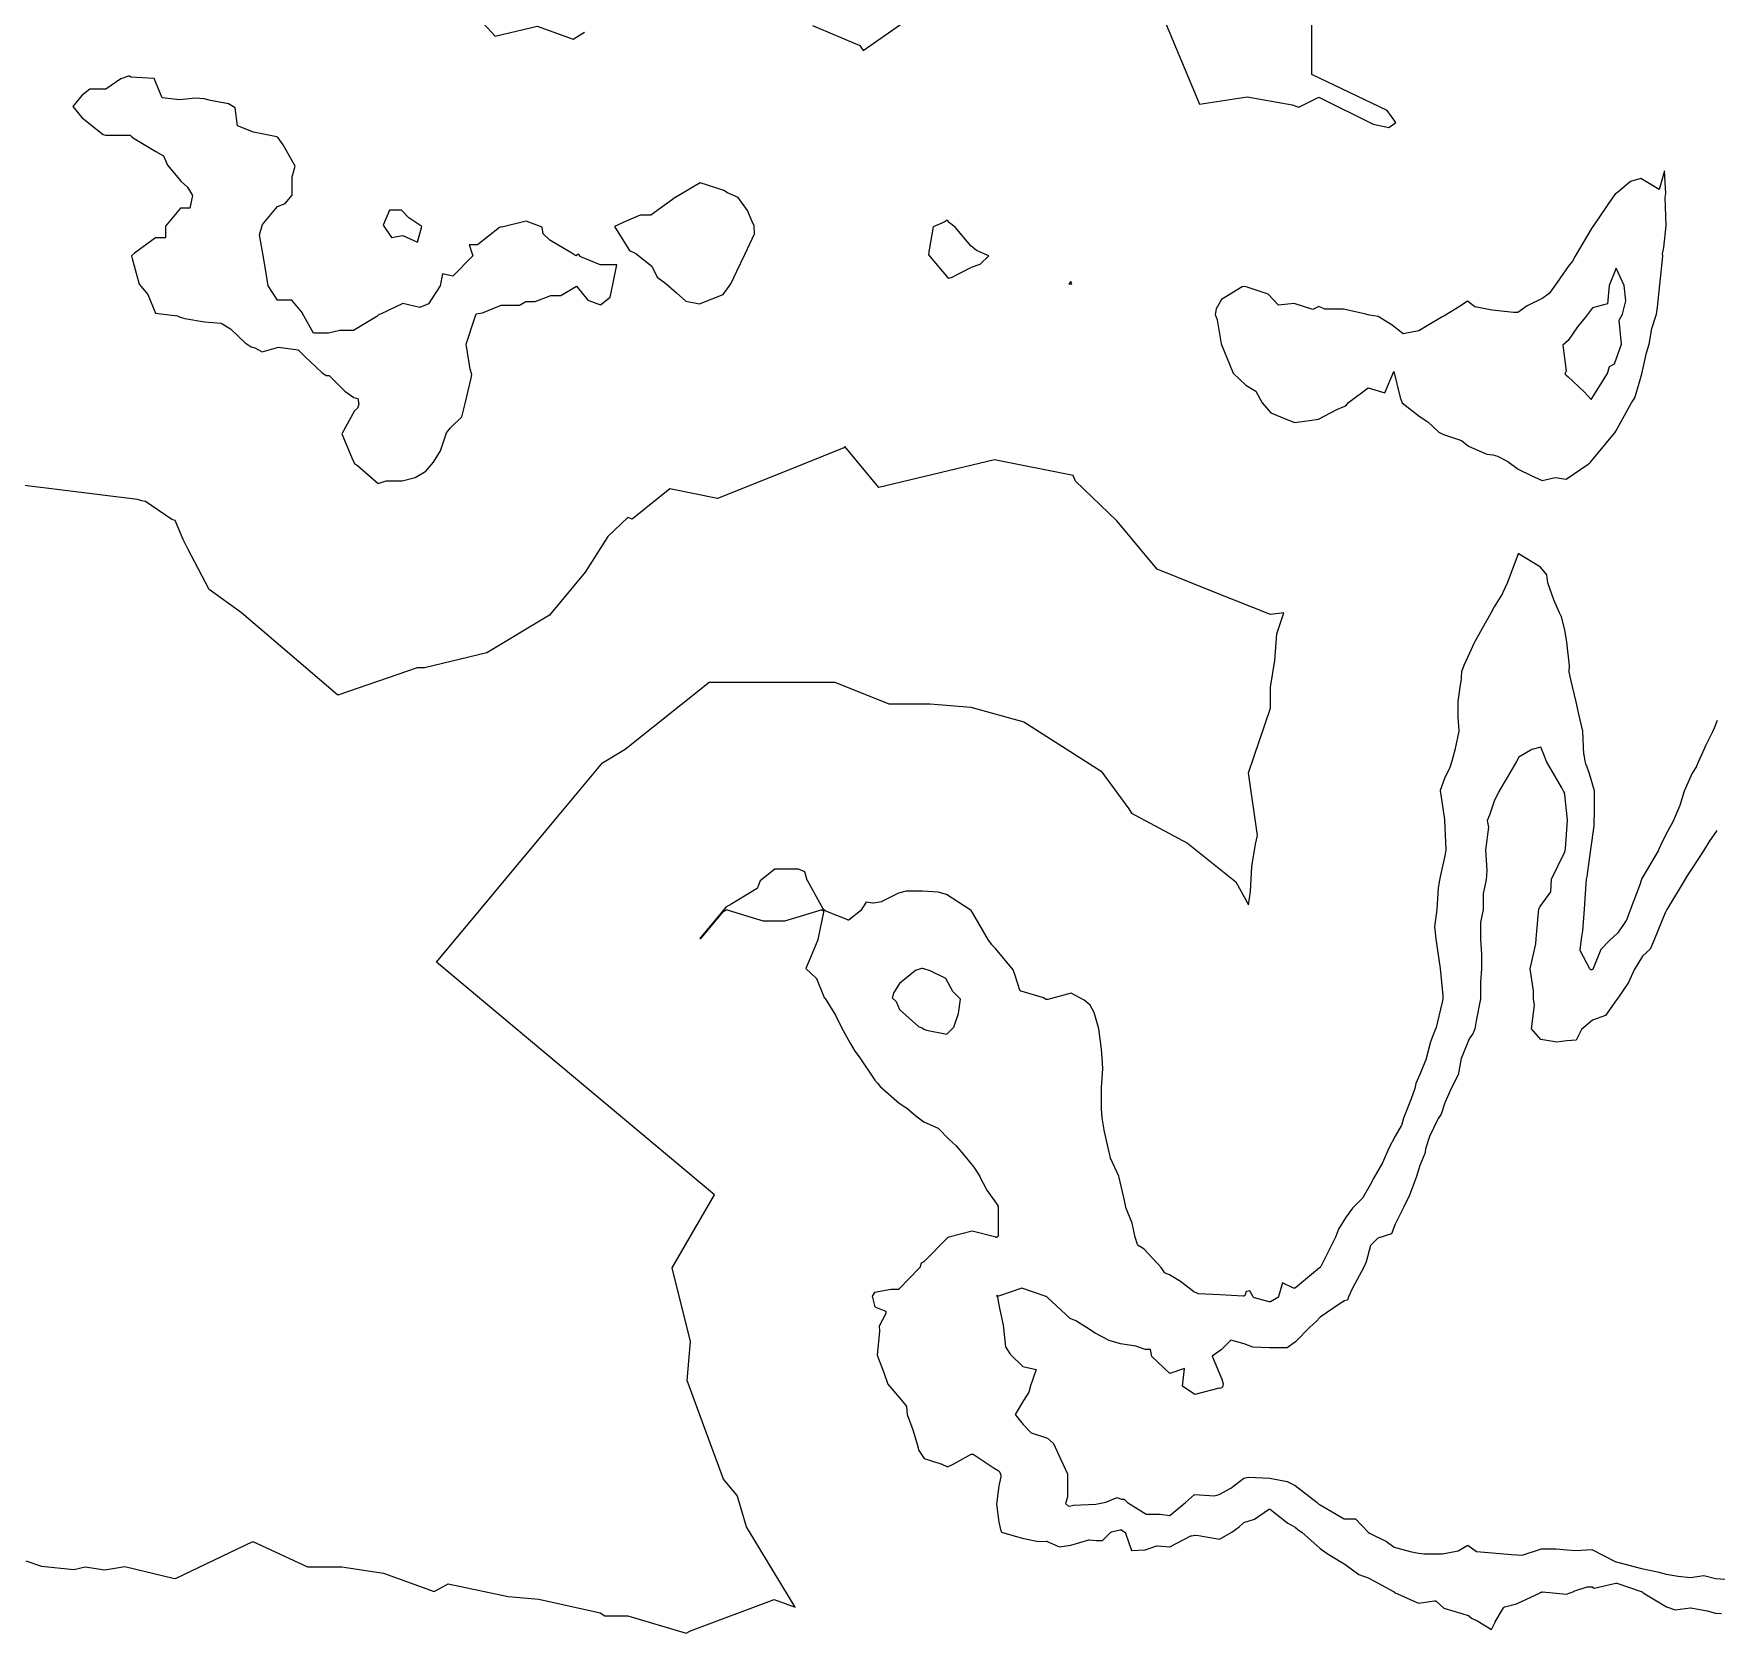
# Model space of a CAD drawing. Header units: millimetres. Extents: x 0 to 500, y 0 to 700.
# Drawn here: x 121.6 to 184.5, y 215 to 274.8 of the extents above; entities that cross this region are included whole.
import ezdxf

# ---------------------------------------------------------------- set-up
doc = ezdxf.new("R2010")
doc.units = ezdxf.units.MM
doc.layers.add('CORTE', color=1, linetype='Continuous')
doc.layers.add('GRABADO', color=5, linetype='Continuous')

msp = doc.modelspace()

# ---------------------------------------------------------------- linework, layer by layer
at = {"layer": 'CORTE'}
for points in [[(162.351, 278.891), (165.158, 272.18), (166.943, 272.448), (168.627, 272.144), (168.876, 272.063), (169.629, 272.44), (171.655, 271.426), (172.239, 271.303), (172.497, 271.485), (172.177, 271.934), (169.363, 273.285), (169.363, 279.484)], [(150.682, 275.116), (152.453, 274.372), (152.585, 274.187), (156.979, 277.261)], [(138.355, 275.211), (138.819, 274.715), (140.383, 275.091), (141.73, 274.606), (142.157, 274.863)], [(121.269, 217.715), (121.848, 217.516), (123.066, 217.394), (123.482, 217.493), (124.224, 217.372), (124.97, 217.499), (126.779, 217.067), (126.857, 217.048), (129.757, 218.439), (131.795, 217.486), (131.798, 217.487), (133.089, 217.487), (134.639, 217.255), (136.539, 216.572), (137.064, 216.859), (139.306, 216.385), (140.457, 216.286), (142.743, 215.773), (142.917, 215.658), (143.781, 215.658), (145.962, 215.004), (146.126, 215.102), (149.249, 216.274), (150.038, 215.978), (148.217, 218.984), (147.889, 220.086), (147.867, 220.159), (147.362, 220.764), (146.799, 222.286), (145.994, 224.462), (146.126, 225.919), (145.438, 228.674), (147.027, 231.398), (136.622, 240.097), (141.15, 245.531), (141.961, 246.503), (142.019, 246.573), (142.832, 247.549), (143.679, 248.055), (146.818, 250.569), (151.516, 250.569), (153.542, 249.755), (155.083, 249.755), (156.612, 249.633), (158.588, 249.085), (161.477, 247.236), (162.516, 245.833), (162.611, 245.664), (164.711, 244.544), (166.521, 243.096), (166.998, 242.238), (167.062, 242.734), (167.122, 243.674), (167.26, 244.503), (167.333, 244.829), (166.988, 247.173), (167.82, 249.599), (167.82, 250.373), (167.972, 251.372), (168.055, 252.367), (168.319, 253.159), (167.818, 253.093), (165.648, 253.959), (163.577, 254.789), (162.074, 256.593), (160.521, 258.083), (160.434, 258.291), (157.491, 258.882), (153.17, 257.841), (151.892, 259.375), (151.853, 259.322), (149.534, 258.394), (147.128, 257.431), (145.355, 257.787), (143.943, 256.659), (143.774, 256.727), (143.028, 256.012), (142.19, 254.672), (140.849, 253.064), (138.509, 251.659), (136.177, 251.097), (135.907, 251.097), (132.929, 250.076), (129.333, 253.157), (128.12, 254.031), (127.329, 255.548), (127.144, 255.903), (126.851, 256.609), (126.725, 256.642), (125.742, 257.317), (125.605, 257.34), (125.436, 257.391), (121.217, 257.923)], [(184.507, 245.016), (184.219, 244.607), (184.009, 244.254), (183.587, 243.61), (183.415, 243.347), (183.281, 243.142), (182.663, 242.105), (182.641, 242.065), (182.628, 242.038), (182.581, 241.937), (182.162, 240.93), (182.015, 240.578), (181.73, 240.321), (181.412, 239.812), (181.211, 239.331), (180.806, 238.756), (180.756, 238.691), (180.345, 238.099), (179.857, 237.927), (179.444, 237.577), (179.251, 237.18), (178.9, 237.156), (178.523, 237.106), (177.928, 237.208), (177.577, 237.599), (177.692, 238.495), (177.649, 238.728), (177.649, 239.02), (177.523, 239.85), (177.736, 240.782), (177.752, 240.965), (177.766, 241.116), (177.857, 242.093), (177.903, 242.176), (178.295, 242.725), (178.328, 243.201), (178.822, 244.217), (178.84, 244.283), (178.842, 244.303), (178.847, 244.335), (178.924, 245.404), (178.819, 246.37), (178.793, 246.453), (178.778, 246.484), (178.717, 246.613), (178.144, 247.595), (178.061, 247.796), (177.922, 248.129), (177.586, 248.049), (177.098, 247.756), (177.02, 247.593), (176.669, 247.001), (176.359, 246.481), (176.183, 246.113), (176.008, 245.588), (175.919, 245.395), (175.967, 245.14), (175.858, 244.291), (175.907, 243.519), (175.881, 243.171), (175.767, 242.667), (175.767, 242.062), (175.666, 241.578), (175.666, 240.962), (175.713, 240.391), (175.713, 239.844), (175.675, 239.348), (175.675, 238.727), (175.503, 237.901), (175.459, 237.604), (175.389, 237.422), (175.253, 237.258), (174.952, 236.491), (174.833, 235.886), (174.567, 235.368), (174.331, 234.841), (174.194, 234.418), (174.085, 234.252), (173.768, 233.585), (173.626, 233.159), (173.589, 232.938), (173.405, 232.497), (173.267, 232.041), (173.018, 231.386), (172.786, 230.92), (172.477, 230.303), (172.336, 229.937), (171.834, 229.776), (171.55, 229.503), (171.399, 228.889), (171.308, 228.697), (170.873, 227.886), (170.739, 227.59), (170.69, 227.463), (170.587, 227.434), (170.388, 227.306), (169.678, 226.819), (169.515, 226.652), (169.289, 226.453), (168.752, 225.907), (168.434, 225.673), (167.774, 225.673), (167.157, 225.708), (166.827, 225.824), (166.328, 225.965), (165.972, 225.599), (165.635, 225.368), (165.995, 224.506), (166.042, 224.335), (166.027, 224.27), (166.018, 224.205), (165.933, 224.16), (165.893, 224.171), (164.983, 223.937), (164.53, 224.247), (164.599, 224.911), (164.053, 224.714), (163.383, 225.358), (163.329, 225.615), (163.132, 225.615), (162.776, 225.743), (162.202, 225.829), (161.787, 225.953), (161.253, 226.228), (160.938, 226.444), (160.537, 226.685), (160.325, 226.77), (159.475, 227.563), (159.439, 227.593), (159.418, 227.599), (159.355, 227.62), (158.513, 227.909), (157.648, 227.612), (157.587, 227.631), (157.57, 227.626), (157.568, 227.624), (157.601, 227.59), (157.66, 227.273), (157.817, 226.519), (157.902, 225.713), (158.081, 225.443), (158.55, 224.974), (159.056, 224.873), (158.843, 224.262), (158.776, 224.02), (158.577, 223.712), (158.267, 223.18), (158.569, 222.817), (158.864, 222.498), (159.477, 222.302), (159.699, 222.106), (159.963, 221.526), (160.218, 220.965), (160.218, 220.094), (160.145, 219.862), (160.261, 219.761), (160.353, 219.771), (160.453, 219.794), (161.283, 219.836), (161.651, 219.91), (162.081, 220.081), (162.233, 220.026), (162.342, 220.02), (162.464, 219.896), (163.166, 219.455), (163.694, 219.455), (164.048, 219.41), (164.274, 219.595), (164.638, 219.894), (164.97, 220.199), (165.722, 220.146), (165.895, 220.194), (166.326, 220.433), (166.817, 220.805), (166.989, 220.848), (167.786, 220.809), (168.441, 220.678), (168.743, 220.533), (169.56, 219.895), (169.625, 219.835), (169.669, 219.805), (169.819, 219.72), (170.575, 219.29), (170.996, 219.29), (171.465, 218.782), (171.52, 218.743), (172.154, 218.439), (172.442, 218.226), (173.041, 218.06), (173.346, 217.999), (173.577, 217.976), (174.254, 217.976), (174.83, 218.082), (175.191, 218.299), (175.524, 218.059), (176.12, 218.012), (176.824, 217.955), (177.046, 217.938), (177.225, 217.923), (177.954, 218.162), (178.503, 218.162), (178.898, 218.122), (179.239, 218.105), (179.835, 218.133), (180.73, 217.678), (180.741, 217.67), (180.749, 217.672), (180.749, 217.672), (180.79, 217.659), (181.689, 217.43), (182.291, 217.298), (182.613, 217.214), (183.059, 217.147), (183.523, 217.093), (184.021, 217.17), (184.463, 217.05), (185.02, 217.019)]]:
    msp.add_lwpolyline(points, dxfattribs=at)
for points in [[(180.417, 262.11), (180.488, 262.363), (180.684, 262.47), (180.942, 263.2), (180.856, 264.093), (180.982, 264.329), (181.1, 264.825), (181.047, 265.394), (180.749, 266.039), (180.482, 265.396), (180.424, 264.713), (179.863, 264.564), (179.633, 264.256), (179.293, 263.849), (178.95, 263.345), (178.754, 263.162), (178.869, 262.189), (178.829, 262.092), (178.869, 262.045), (178.941, 261.993), (179.544, 261.414), (179.807, 261.134), (180.417, 262.11)], [(155.973, 237.664), (156.143, 238.173), (156.217, 238.709), (155.932, 239.003), (155.679, 239.489), (155.081, 239.777), (154.846, 239.847), (154.802, 239.86), (154.759, 239.854), (154.544, 239.78), (153.938, 239.295), (153.732, 238.964), (153.663, 238.759), (153.816, 238.628), (153.944, 238.323), (154.648, 237.688), (154.797, 237.629), (154.845, 237.587), (154.947, 237.552), (155.709, 237.4), (155.973, 237.664)]]:
    msp.add_lwpolyline(points, close=True, dxfattribs=at)
at = {"layer": 'GRABADO'}
for points in [[(126.119, 264.36), (126.936, 264.257), (127.041, 264.217), (127.208, 264.167), (127.953, 264.04), (128.569, 263.987), (128.915, 263.779), (129.467, 263.249), (129.691, 263.096), (129.824, 263.061), (130.105, 262.911), (130.717, 263.094), (131.452, 262.984), (131.7, 262.745), (132.334, 262.138), (132.493, 262.028), (132.606, 262.028), (133.201, 261.444), (133.533, 261.205), (133.683, 261.169), (133.718, 260.962), (133.666, 260.806), (133.561, 260.711), (133.083, 259.851), (133.492, 258.869), (133.539, 258.779), (133.55, 258.758), (133.56, 258.739), (133.664, 258.664), (134.444, 257.996), (134.74, 258.097), (135.345, 258.097), (135.826, 258.213), (136.231, 258.456), (136.508, 258.789), (136.774, 259.214), (137.001, 259.893), (137.152, 260.075), (137.576, 260.482), (137.696, 260.985), (137.92, 261.926), (137.94, 262.074), (137.885, 262.273), (137.732, 263.197), (138.061, 264.185), (138.102, 264.334), (138.344, 264.375), (139.045, 264.656), (139.733, 264.656), (139.965, 264.796), (140.32, 264.796), (140.898, 265.027), (141.277, 265.027), (141.855, 265.372), (142.289, 264.851), (142.752, 264.667), (143.114, 264.956), (143.213, 265.43), (143.367, 266.172), (142.75, 266.172), (142.024, 266.463), (141.938, 266.568), (141.838, 266.508), (141.684, 266.601), (140.867, 267.091), (140.61, 267.322), (140.574, 267.582), (139.981, 267.796), (139.073, 267.577), (139.046, 267.585), (139.045, 267.585), (138.977, 267.568), (138.159, 266.913), (137.852, 266.913), (137.988, 266.506), (137.231, 265.75), (136.848, 265.826), (136.756, 265.386), (136.331, 264.705), (135.997, 264.571), (135.362, 264.723), (134.532, 264.325), (134.465, 264.305), (134.445, 264.287), (134.395, 264.242), (133.522, 263.717), (133.009, 263.717), (132.584, 263.616), (132.021, 263.616), (131.66, 264.266), (131.586, 264.399), (131.208, 264.853), (130.682, 264.853), (130.326, 265.386), (130.223, 266.003), (130.138, 266.514), (130.008, 267.295), (130.113, 267.673), (130.677, 268.349), (130.965, 268.465), (131.225, 268.776), (131.225, 269.452), (131.336, 269.851), (130.89, 270.655), (130.707, 270.919), (130.693, 270.929), (130.681, 270.938), (130.648, 270.957), (129.774, 271.131), (129.176, 271.37), (129.097, 272.039), (128.843, 272.191), (128.173, 272.306), (127.93, 272.373), (127.616, 272.402), (127.017, 272.337), (126.366, 272.408), (126.063, 273.136), (125.188, 273.188), (125.145, 273.227), (125.109, 273.216), (124.812, 273.127), (124.262, 272.731), (123.662, 272.731), (123.364, 272.493), (123.024, 272.084), (123.364, 271.675), (123.683, 271.42), (124.157, 271.04), (124.249, 271.013), (125.17, 271.013), (125.214, 270.961), (125.319, 270.897), (126.129, 270.411), (126.42, 270.237), (126.56, 269.9), (127.071, 269.288), (127.306, 269.076), (127.501, 268.763), (127.402, 268.285), (127.052, 268.285), (126.49, 267.61), (126.49, 267.173), (126.115, 267.173), (125.328, 266.607), (125.223, 266.506), (125.238, 266.402), (125.502, 265.45), (125.827, 265.06), (126.119, 264.36)], [(165.741, 264.31), (165.823, 264.115), (165.974, 263.209), (165.994, 263.148), (166.282, 262.456), (166.421, 262.123), (166.896, 261.667), (167.261, 261.448), (167.504, 261.01), (167.822, 260.629), (168.248, 260.458), (168.712, 260.273), (169.272, 260.347), (169.606, 260.392), (170.291, 260.758), (170.529, 260.865), (170.628, 260.895), (170.735, 261.023), (171.467, 261.571), (172.095, 261.383), (172.428, 262.182), (172.66, 261.207), (172.74, 261.014), (173.379, 260.504), (173.695, 260.293), (174.111, 259.918), (174.29, 259.826), (174.953, 259.599), (175.226, 259.391), (175.903, 259.095), (176.13, 259.061), (176.304, 259.009), (176.694, 258.809), (177.078, 258.532), (177.569, 258.296), (177.975, 258.101), (178.465, 258.22), (178.875, 258.149), (179.697, 258.712), (179.762, 258.764), (179.768, 258.774), (179.781, 258.791), (180.686, 259.877), (180.692, 259.885), (180.697, 259.893), (180.726, 259.948), (181.314, 261.007), (181.44, 261.195), (181.6, 261.744), (181.709, 262.098), (181.879, 262.873), (181.972, 263.208), (182.078, 263.785), (182.253, 264.32), (182.292, 264.59), (182.379, 265.422), (182.49, 266.491), (182.491, 266.516), (182.471, 266.583), (182.524, 266.817), (182.618, 267.64), (182.578, 268.689), (182.591, 268.758), (182.595, 268.835), (182.549, 269.679), (182.355, 268.98), (181.662, 269.397), (181.283, 269.283), (180.793, 268.871), (180.706, 268.804), (180.617, 268.703), (179.879, 267.614), (179.87, 267.602), (179.865, 267.596), (179.825, 267.53), (179.206, 266.489), (179.107, 266.304), (178.953, 266.102), (178.437, 265.371), (178.242, 265.094), (178.005, 264.923), (177.413, 264.639), (177.063, 264.383), (176.898, 264.392), (176.103, 264.471), (175.461, 264.6), (175.185, 264.814), (174.911, 264.62), (174.294, 264.251), (174.256, 264.235), (173.669, 263.883), (173.362, 263.699), (172.782, 263.583), (172.365, 263.917), (171.84, 264.231), (171.52, 264.292), (171.463, 264.303), (171.38, 264.329), (170.548, 264.505), (169.843, 264.505), (169.629, 264.613), (169.404, 264.5), (168.695, 264.722), (168.111, 264.661), (167.734, 265.071), (166.909, 265.341), (166.838, 265.354), (166.76, 265.342), (165.98, 264.874), (165.786, 264.526), (165.741, 264.31)], [(143.28, 267.604), (143.755, 266.844), (143.843, 266.704), (144.08, 266.59), (144.677, 266.112), (144.879, 265.707), (145.206, 265.473), (145.594, 265.124), (145.943, 264.809), (146.463, 264.705), (146.935, 264.893), (147.348, 265.059), (147.629, 265.452), (147.855, 265.927), (148.156, 266.558), (148.255, 266.767), (148.52, 267.324), (148.5, 267.62), (148.421, 267.809), (148.257, 268.202), (147.91, 268.688), (147.508, 268.857), (147.365, 268.943), (147.07, 269.041), (146.479, 269.238), (145.594, 268.707), (145.587, 268.707), (144.642, 268.026), (144.247, 268.026), (143.721, 267.796), (143.28, 267.604)], [(134.864, 268.211), (134.629, 267.647), (134.946, 267.19), (135.364, 267.267), (135.913, 267.014), (136.077, 267.605), (135.591, 267.923), (135.321, 268.211), (134.864, 268.211)], [(157.279, 266.502), (156.822, 266.702), (156.607, 266.873), (156.017, 267.582), (155.808, 267.733), (155.72, 267.837), (155.612, 267.762), (155.199, 267.585), (155.056, 266.723), (155.027, 266.547), (155.762, 265.665), (155.882, 265.694), (156.631, 266.079), (156.954, 266.19), (157.279, 266.502)], [(160.358, 265.446), (160.383, 265.456), (160.344, 265.549), (160.273, 265.463), (160.358, 265.446)]]:
    msp.add_lwpolyline(points, close=True, dxfattribs=at)
msp.add_lwpolyline([(184.52, 249.126), (184.411, 248.844), (184.41, 248.841), (184.345, 248.707), (184.102, 248.208), (183.825, 247.597), (183.743, 247.419), (183.742, 247.415), (183.591, 247.157), (183.292, 246.49), (183.119, 245.95), (182.879, 245.374), (182.877, 245.37), (182.664, 244.987), (182.435, 244.54), (182.319, 244.263), (182.317, 244.258), (181.736, 243.282), (181.735, 243.281), (181.693, 243.214), (181.685, 243.17), (181.684, 243.164), (181.638, 243.031), (181.637, 243.031), (181.267, 242.044), (181.126, 241.667), (181.124, 241.662), (181.121, 241.657), (180.807, 241.193), (180.802, 241.187), (180.797, 241.182), (180.497, 240.904), (180.168, 240.575), (179.888, 239.857), (179.887, 239.854), (179.883, 239.846), (179.874, 239.835), (179.867, 239.829), (179.862, 239.825), (179.856, 239.821), (179.849, 239.818), (179.842, 239.815), (179.833, 239.813), (179.824, 239.812), (179.814, 239.812), (179.807, 239.813), (179.798, 239.814), (179.789, 239.818), (179.783, 239.82), (179.778, 239.824), (179.772, 239.828), (179.765, 239.835), (179.756, 239.845), (179.404, 240.508), (179.402, 240.514), (179.399, 240.52), (179.398, 240.527), (179.396, 240.536), (179.396, 240.544), (179.397, 240.548), (179.447, 240.969), (179.494, 241.267), (179.553, 242.076), (179.623, 243.04), (179.628, 243.185), (179.629, 243.192), (179.63, 243.2), (179.657, 243.302), (179.744, 243.952), (179.744, 243.952), (179.795, 244.304), (179.924, 245.194), (179.924, 245.406), (179.931, 245.63), (179.931, 246.506), (179.748, 247.141), (179.628, 247.462), (179.627, 247.465), (179.588, 247.612), (179.541, 247.86), (179.54, 247.865), (179.5, 248.73), (179.353, 249.363), (179.244, 249.835), (179.051, 250.668), (178.986, 250.948), (178.985, 250.957), (178.985, 250.965), (178.994, 251.173), (178.895, 252.064), (178.819, 252.522), (178.697, 253.01), (178.623, 253.153), (178.621, 253.156), (178.418, 253.645), (178.417, 253.647), (178.193, 254.275), (178.191, 254.279), (178.19, 254.285), (178.155, 254.58), (177.917, 254.866), (177.115, 255.347), (177.11, 255.35), (177.105, 255.354), (177.099, 255.361), (177.095, 255.366), (177.091, 255.371), (177.088, 255.378), (177.085, 255.385), (177.064, 255.328), (176.672, 254.271), (176.671, 254.268), (176.495, 253.887), (176.493, 253.883), (176.178, 253.379), (176.051, 253.15), (175.732, 252.575), (175.434, 252.041), (175.255, 251.654), (175.042, 251.193), (174.961, 250.948), (174.928, 250.555), (174.927, 250.553), (174.82, 249.846), (174.82, 249.273), (174.857, 248.742), (174.857, 248.737), (174.857, 248.732), (174.856, 248.727), (174.721, 248.079), (174.721, 248.077), (174.6, 247.607), (174.526, 247.375), (174.524, 247.37), (174.521, 247.363), (174.33, 247.003), (174.161, 246.509), (174.319, 245.435), (174.319, 245.429), (174.319, 245.422), (174.319, 245.41), (174.321, 245.398), (174.321, 245.393), (174.336, 245.131), (174.375, 244.295), (174.375, 244.289), (174.374, 244.283), (174.335, 244.07), (174.334, 244.068), (174.176, 243.355), (174.134, 243.167), (174.085, 242.872), (174.033, 242.064), (174.033, 242.062), (173.95, 241.42), (173.995, 240.968), (174.046, 240.622), (174.158, 239.856), (174.258, 238.842), (174.258, 238.84), (174.264, 238.737), (174.264, 238.733), (174.263, 238.727), (174.263, 238.722), (174.238, 238.603), (173.993, 237.603), (173.991, 237.599), (173.804, 237.122), (173.638, 236.489), (173.636, 236.485), (173.405, 235.899), (173.405, 235.898), (173.254, 235.558), (173.21, 235.379), (173.078, 234.984), (173.077, 234.982), (172.791, 234.264), (172.711, 233.988), (172.708, 233.98), (172.705, 233.974), (172.474, 233.589), (172.244, 233.145), (172.006, 232.598), (172.004, 232.595), (171.682, 232.029), (171.547, 231.774), (171.251, 231.27), (171.249, 231.267), (171.243, 231.259), (170.88, 230.905), (170.618, 230.534), (170.365, 230.119), (170.252, 229.814), (170.25, 229.81), (169.695, 228.72), (169.692, 228.715), (169.689, 228.711), (169.677, 228.695), (169.67, 228.687), (169.65, 228.672), (168.749, 227.923), (168.743, 227.919), (168.738, 227.916), (168.731, 227.913), (168.716, 227.908), (168.703, 227.907), (168.694, 227.908), (168.687, 227.909), (168.68, 227.911), (168.673, 227.913), (168.259, 228.104), (168.118, 227.595), (168.115, 227.587), (168.11, 227.578), (168.105, 227.572), (168.1, 227.566), (168.091, 227.558), (168.084, 227.554), (167.811, 227.403), (167.806, 227.4), (167.799, 227.398), (167.793, 227.396), (167.784, 227.394), (167.771, 227.394), (167.761, 227.396), (167.214, 227.547), (167.21, 227.548), (167.202, 227.552), (167.194, 227.556), (167.19, 227.559), (167.182, 227.566), (167.178, 227.571), (167.174, 227.576), (167.17, 227.582), (167.042, 227.812), (166.907, 227.785), (166.866, 227.66), (166.865, 227.657), (166.861, 227.648), (166.855, 227.639), (166.851, 227.635), (166.847, 227.631), (166.84, 227.624), (166.834, 227.621), (166.829, 227.618), (166.821, 227.615), (166.813, 227.612), (166.804, 227.61), (166.797, 227.61), (166.793, 227.61), (165.92, 227.658), (165.121, 227.701), (165.112, 227.702), (165.104, 227.705), (165.1, 227.706), (164.968, 227.762), (164.963, 227.765), (164.956, 227.768), (164.953, 227.77), (164.454, 228.158), (164.038, 228.408), (163.881, 228.471), (163.877, 228.473), (163.871, 228.476), (163.865, 228.481), (163.86, 228.485), (163.853, 228.492), (163.849, 228.498), (163.728, 228.684), (163.097, 229.367), (162.872, 229.502), (162.867, 229.505), (162.865, 229.506), (162.859, 229.512), (162.849, 229.524), (162.844, 229.535), (162.842, 229.542), (162.758, 229.818), (162.757, 229.821), (162.639, 230.341), (162.411, 230.927), (162.409, 230.933), (162.408, 230.937), (162.352, 231.186), (162.161, 232.047), (162.148, 232.095), (161.835, 232.769), (161.833, 232.775), (161.831, 232.782), (161.745, 233.16), (161.595, 233.821), (161.594, 233.823), (161.519, 234.277), (161.518, 234.28), (161.491, 234.611), (161.49, 234.614), (161.49, 235.403), (161.545, 236.119), (161.52, 236.507), (161.498, 236.842), (161.392, 237.608), (161.222, 238.22), (161.071, 238.491), (160.845, 238.672), (160.356, 238.933), (159.492, 238.703), (159.488, 238.701), (159.478, 238.7), (159.437, 238.7), (159.43, 238.7), (159.418, 238.703), (159.403, 238.709), (159.329, 238.759), (158.489, 239.011), (158.48, 239.014), (158.471, 239.02), (158.465, 239.024), (158.46, 239.029), (158.452, 239.037), (158.447, 239.046), (158.444, 239.051), (158.442, 239.056), (158.26, 239.604), (158.191, 239.81), (157.53, 240.603), (157.396, 240.748), (157.394, 240.751), (157.27, 240.915), (157.268, 240.919), (156.677, 241.931), (156.677, 241.932), (156.623, 242.029), (156.619, 242.035), (156.586, 242.051), (156.582, 242.053), (155.703, 242.621), (155.388, 242.708), (154.804, 242.755), (154.186, 242.755), (153.909, 242.671), (153.284, 242.359), (153.277, 242.356), (153.267, 242.354), (152.963, 242.308), (152.957, 242.308), (152.952, 242.308), (152.947, 242.308), (152.695, 242.346), (152.496, 242.028), (152.493, 242.024), (152.487, 242.017), (152.481, 242.012), (152.073, 241.686), (152.069, 241.683), (152.063, 241.679), (152.05, 241.674), (152.041, 241.672), (152.036, 241.671), (152.028, 241.671), (152.021, 241.671), (152.016, 241.672), (152.008, 241.673), (152.002, 241.676), (151.19, 242), (151.184, 242.003), (151.175, 242.008), (151.172, 242.011), (151.099, 242.069), (151.091, 242.077), (151.086, 242.085), (151.084, 242.088), (151.036, 242.173), (150.496, 243.145), (150.492, 243.151), (150.489, 243.16), (150.402, 243.472), (150.161, 243.569), (149.276, 243.569), (148.734, 243.135), (148.624, 242.873), (148.622, 242.867), (148.617, 242.861), (148.613, 242.854), (148.605, 242.846), (148.6, 242.843), (148.597, 242.84), (148.362, 242.699), (147.666, 242.283), (147.446, 242.151), (147.396, 242.092), (147.338, 242.022), (146.528, 241.05), (146.473, 240.984), (146.479, 240.981), (146.486, 240.976), (146.494, 240.968), (146.495, 240.966), (146.529, 241.006), (147.34, 241.98), (147.345, 241.985), (147.35, 241.99), (147.355, 241.993), (147.437, 242.043), (147.441, 242.045), (147.45, 242.049), (147.459, 242.051), (147.471, 242.053), (147.483, 242.052), (147.487, 242.051), (147.492, 242.05), (148.344, 241.796), (148.844, 241.645), (149.655, 241.645), (150.154, 241.796), (151.007, 242.05), (151.015, 242.052), (151.025, 242.053), (151.035, 242.052), (151.042, 242.05), (151.048, 242.049), (151.056, 242.046), (151.061, 242.043), (151.066, 242.04), (151.07, 242.037), (151.078, 242.031), (151.083, 242.024), (151.088, 242.019), (151.092, 242.012), (151.095, 242.005), (151.097, 241.998), (151.098, 241.994), (151.1, 241.985), (151.1, 241.975), (151.099, 241.968), (151.098, 241.962), (150.886, 240.942), (150.885, 240.937), (150.883, 240.931), (150.67, 240.419), (150.439, 239.865), (150.821, 239.498), (150.825, 239.494), (150.829, 239.489), (150.834, 239.481), (151.126, 238.78), (151.154, 238.755), (151.158, 238.75), (151.163, 238.744), (151.165, 238.741), (151.544, 238.115), (151.546, 238.112), (151.767, 237.658), (152.093, 237.071), (152.273, 236.773), (152.436, 236.556), (152.437, 236.555), (153.015, 235.688), (153.114, 235.57), (153.211, 235.453), (153.926, 234.829), (154.182, 234.662), (154.186, 234.659), (154.557, 234.347), (154.846, 234.126), (155.381, 233.893), (155.385, 233.891), (155.392, 233.887), (155.399, 233.88), (155.786, 233.474), (156.056, 233.232), (156.059, 233.228), (156.39, 232.831), (156.719, 232.436), (156.722, 232.431), (156.927, 232.105), (156.928, 232.102), (157.205, 231.57), (157.615, 230.996), (157.619, 230.99), (157.624, 230.979), (157.627, 230.967), (157.628, 230.961), (157.628, 230.956), (157.628, 229.879), (157.628, 229.874), (157.627, 229.868), (157.625, 229.86), (157.623, 229.855), (157.62, 229.847), (157.617, 229.842), (157.613, 229.836), (157.606, 229.829), (157.6, 229.823), (157.594, 229.819), (157.591, 229.817), (157.585, 229.814), (157.577, 229.811), (157.57, 229.809), (157.563, 229.807), (157.556, 229.807), (157.547, 229.807), (157.538, 229.809), (156.66, 230.042), (155.786, 229.809), (155.757, 229.802), (155.754, 229.8), (155.738, 229.787), (154.86, 228.908), (154.853, 228.902), (154.847, 228.898), (154.745, 228.837), (154.715, 228.713), (154.714, 228.706), (154.71, 228.698), (154.707, 228.692), (154.701, 228.684), (154.697, 228.679), (153.934, 227.878), (153.928, 227.873), (153.918, 227.866), (153.909, 227.862), (153.906, 227.861), (153.898, 227.858), (153.888, 227.857), (153.883, 227.857), (153.627, 227.857), (153.002, 227.749), (152.919, 227.608), (153.018, 227.212), (153.391, 227.062), (153.395, 227.06), (153.4, 227.057), (153.408, 227.051), (153.416, 227.043), (153.422, 227.035), (153.425, 227.03), (153.429, 227.023), (153.432, 227.015), (153.433, 227.01), (153.435, 227.001), (153.435, 226.989), (153.434, 226.978), (153.43, 226.967), (153.427, 226.96), (153.179, 226.491), (153.192, 226.319), (153.192, 226.313), (153.192, 226.307), (153.108, 225.406), (153.364, 224.716), (153.51, 224.322), (153.939, 223.807), (154.185, 223.511), (154.189, 223.507), (154.191, 223.503), (154.195, 223.496), (154.198, 223.488), (154.199, 223.483), (154.2, 223.477), (154.23, 223.189), (154.441, 222.61), (154.442, 222.608), (154.598, 222.082), (154.669, 221.843), (154.857, 221.534), (155.484, 221.346), (155.488, 221.344), (155.495, 221.341), (155.734, 221.227), (155.97, 221.34), (156.626, 221.698), (156.63, 221.7), (156.637, 221.703), (156.649, 221.706), (156.66, 221.707), (156.67, 221.706), (156.674, 221.705), (156.681, 221.704), (156.694, 221.699), (157.487, 221.18), (157.627, 221.096), (157.631, 221.094), (157.639, 221.087), (157.644, 221.081), (157.679, 221.039), (157.683, 221.035), (157.688, 221.027), (157.69, 221.022), (157.71, 220.976), (157.712, 220.972), (157.713, 220.967), (157.73, 220.877), (157.731, 220.873), (157.731, 220.865), (157.731, 220.856), (157.73, 220.85), (157.661, 220.518), (157.573, 219.838), (157.661, 219.157), (157.727, 218.836), (157.754, 218.789), (158.531, 218.556), (159.139, 218.434), (159.438, 218.446), (159.442, 218.446), (159.449, 218.446), (159.457, 218.444), (159.462, 218.443), (159.467, 218.441), (159.926, 218.232), (160.349, 218.296), (161.024, 218.498), (161.032, 218.5), (161.041, 218.5), (161.048, 218.5), (161.296, 218.473), (161.534, 218.473), (161.844, 218.782), (161.848, 218.785), (161.851, 218.787), (161.855, 218.79), (161.863, 218.794), (161.871, 218.797), (161.875, 218.799), (162.199, 218.876), (162.205, 218.878), (162.216, 218.879), (162.221, 218.879), (162.23, 218.878), (162.237, 218.876), (162.244, 218.875), (162.251, 218.871), (162.256, 218.869), (162.261, 218.865), (162.372, 218.785), (162.377, 218.781), (162.382, 218.777), (162.387, 218.771), (162.392, 218.762), (162.395, 218.757), (162.396, 218.753), (162.613, 218.103), (163.131, 218.131), (163.56, 218.271), (163.567, 218.274), (163.576, 218.275), (163.581, 218.275), (163.586, 218.275), (164.056, 218.237), (164.842, 218.646), (164.848, 218.649), (164.858, 218.652), (164.986, 218.675), (164.988, 218.675), (164.997, 218.676), (165.122, 218.661), (165.124, 218.661), (165.91, 218.527), (166.369, 218.789), (166.639, 218.98), (166.801, 219.135), (166.809, 219.141), (166.821, 219.147), (167.217, 219.274), (167.735, 219.633), (167.738, 219.635), (167.747, 219.639), (167.755, 219.642), (167.762, 219.644), (167.771, 219.645), (167.783, 219.645), (167.791, 219.644), (167.796, 219.643), (167.802, 219.641), (167.81, 219.638), (167.817, 219.633), (167.821, 219.631), (168.461, 219.128), (168.74, 218.971), (168.746, 218.968), (168.753, 218.962), (168.835, 218.887), (168.978, 218.787), (168.982, 218.784), (169.676, 218.173), (169.931, 217.99), (170.45, 217.679), (170.595, 217.591), (170.598, 217.589), (171.117, 217.2), (171.507, 217.06), (171.513, 217.058), (172.42, 216.568), (172.425, 216.565), (172.43, 216.561), (172.434, 216.557), (172.439, 216.552), (172.444, 216.545), (172.449, 216.537), (172.453, 216.529), (172.454, 216.524), (172.455, 216.522), (172.464, 216.522), (172.471, 216.52), (172.478, 216.518), (172.484, 216.516), (173.345, 216.129), (173.955, 216.22), (173.961, 216.221), (173.966, 216.221), (173.973, 216.22), (173.982, 216.218), (173.992, 216.215), (174.003, 216.21), (174.01, 216.204), (174.013, 216.202), (174.299, 215.944), (174.976, 215.742), (175.208, 215.672), (175.215, 215.671), (175.222, 215.667), (175.226, 215.665), (175.232, 215.661), (175.236, 215.657), (175.329, 215.574), (175.569, 215.458), (175.572, 215.457), (176.081, 215.151), (176.212, 215.425), (176.213, 215.428), (176.531, 215.961), (176.534, 215.967), (176.541, 215.974), (176.545, 215.979), (176.553, 215.985), (176.565, 215.992), (176.573, 215.995), (176.576, 215.996), (177.015, 216.101), (177.896, 216.524), (177.901, 216.527), (177.94, 216.538), (177.959, 216.547), (177.965, 216.549), (177.974, 216.551), (177.978, 216.552), (177.987, 216.553), (178.882, 216.464), (179.155, 216.573), (179.157, 216.574), (179.663, 216.736), (179.671, 216.738), (179.678, 216.738), (179.817, 216.748), (179.821, 216.748), (179.828, 216.747), (179.835, 216.746), (179.844, 216.744), (179.855, 216.739), (179.862, 216.735), (179.924, 216.689), (180.73, 216.877), (180.736, 216.878), (180.743, 216.879), (180.748, 216.879), (180.755, 216.878), (180.763, 216.877), (180.768, 216.875), (181.675, 216.573), (181.68, 216.571), (181.686, 216.568), (181.691, 216.565), (181.697, 216.563), (181.707, 216.558), (181.716, 216.553), (181.719, 216.55), (181.749, 216.524), (182.63, 215.996), (182.954, 215.885), (183.517, 215.952), (183.524, 215.953), (183.533, 215.952), (184.149, 215.841), (184.153, 215.841), (184.463, 215.756), (184.689, 215.744)], dxfattribs=at)

doc.saveas('drawing.dxf')
